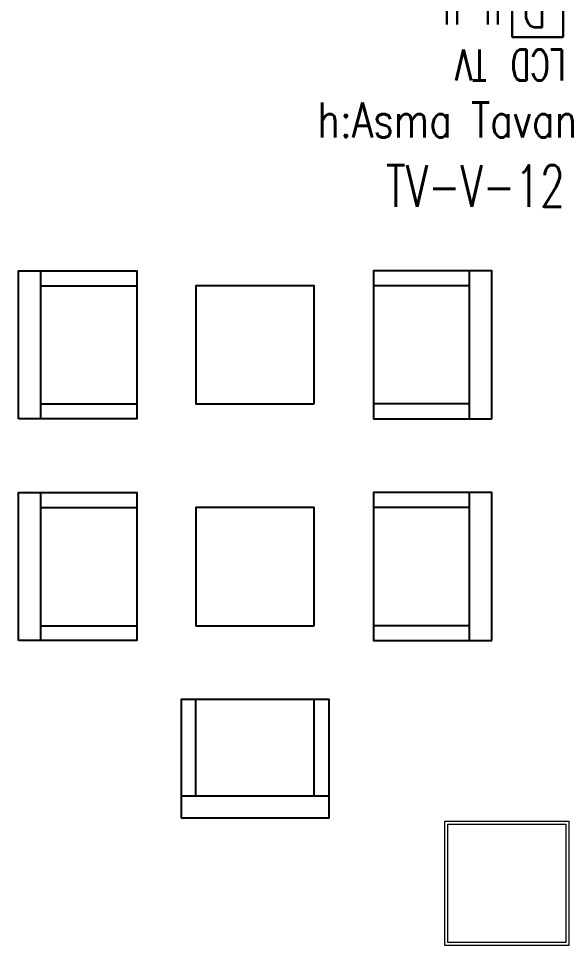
# Model space of a CAD drawing. Extents: x -2365 to 41970, y -230 to 8114.
# Drawn here: x 17311 to 17682, y 2410 to 3037 of the extents above; entities that cross this region are included whole.
import ezdxf

# ---------------------------------------------------------------- set-up
doc = ezdxf.new("R2010")
doc.units = 0
doc.header["$LTSCALE"] = 25
doc.layers.get('0').update_dxf_attribs({"color": 9, "lineweight": 9})
for name, color, linetype, lineweight in [('01', 9, 'Continuous', 9), ('05', 9, 'Continuous', 9), ('14', 9, 'Continuous', 9), ('E-DATA LCD EKRAN', 7, 'Continuous', 30), ('E-DATA PRİZİ (RJ45)', 7, 'Continuous', 30), ('E-KABLO', 7, 'Continuous', 30), ('E-YAZI', 7, 'Continuous', 30)]:
    doc.layers.add(name, color=color, linetype=linetype, lineweight=lineweight)
doc.styles.add('E-YAZI', font='txttw.shx')

# ---------------------------------------------------------------- blocks, each defined once
blk = doc.blocks.new('p-kolon-80x80-vw')
at = {"layer": '01'}
blk.add_lwpolyline([(-40, -40), (-40, 40), (40, 40), (40, -40)], close=True, dxfattribs=at)
blk = doc.blocks.new('m-vw-sehpa')
at = {"lineweight": -3, "ltscale": 0.5}
blk.add_lwpolyline([(0, 0), (80, 0), (80, -80), (0, -80)], close=True, dxfattribs=at)
blk = doc.blocks.new('m-vw-tekli koltuk')
at = {"lineweight": -3, "ltscale": 0.5}
blk.add_lwpolyline([(-50, 0), (50, 0), (50, -80), (-50, -80)], close=True, dxfattribs=at)
for points in [[(-50, -15), (-50, -15), (50, -15)], [(-40, -15), (-40, -15), (-40, -80)], [(40, -15), (40, -15), (40, -80)]]:
    blk.add_lwpolyline(points, dxfattribs=at)
blk = doc.blocks.new('E-LCD+TV')
at = {"layer": 'E-DATA PRİZİ (RJ45)', "color": 1}
for p, q in [((38.46, 77.49), (38.46, 48)), ((48.29, 77.49), (48.29, 57.83)), ((77.78, 77.49), (77.78, 57.83)), ((87.61, 77.49), (87.61, 48)), ((48.29, 57.83), (77.78, 57.83)), ((38.46, 48), (87.61, 48)), ((63.03, 48), (63.03, 0)), ((0, 0), (0, 41.99))]:
    blk.add_line(p, q, dxfattribs=at)
blk.add_lwpolyline([(-24.58, 89.56), (24.58, 89.56), (24.58, 41.99), (-24.58, 41.99)], close=True, dxfattribs=at)
at = {"layer": 'E-DATA PRİZİ (RJ45)', "color": 1, "style": 'E-YAZI'}
blk.add_text('D', height=25.6, dxfattribs=at).set_placement((-8.79, 54.59))
at = {"layer": 'E-YAZI', "color": 1, "style": 'E-YAZI', "width": 0.7}
for s, p in [('LCD', (-26.97, 101.57)), ('TV', (49.03, 101.57))]:
    blk.add_text(s, height=30, dxfattribs=at).set_placement(p)

msp = doc.modelspace()

# ---------------------------------------------------------------- linework, layer by layer
at = {"layer": '14'}
msp.add_lwpolyline([(17598.84, 2494.5), (17682.84, 2494.5), (17682.84, 2410.5), (17598.84, 2410.5)], close=True, dxfattribs=at)

# ---------------------------------------------------------------- block references
msp.add_blockref('p-kolon-80x80-vw', (17640.84, 2452.5))
at = {"layer": '05', "lineweight": -3, "rotation": 90.00000000000001}
for p in [(17310.62, 2816.79), (17310.62, 2666.79)]:
    msp.add_blockref('m-vw-tekli koltuk', p, dxfattribs=at)
at = {"layer": '05', "lineweight": -3, "xscale": -1}
for name, p, rotation in [('m-vw-tekli koltuk', (17630.62, 2816.79), 270), ('m-vw-sehpa', (17510.62, 2776.79), 270), ('m-vw-tekli koltuk', (17630.62, 2666.79), 270), ('m-vw-sehpa', (17510.62, 2626.79), 270), ('m-vw-tekli koltuk', (17470.62, 2496.79), 180)]:
    msp.add_blockref(name, p, dxfattribs=dict(at, rotation=rotation))
at = {"layer": 'E-DATA LCD EKRAN', "color": 1, "xscale": 0.7, "yscale": 0.7, "zscale": 0.7, "rotation": 180}
msp.add_blockref('E-LCD+TV', (17661.69, 3087.61), dxfattribs=at)

# ---------------------------------------------------------------- texts
at = {"layer": 'E-KABLO', "color": 30, "linetype": 'Continuous', "style": 'E-YAZI', "width": 0.7}
msp.add_text('TV-V-12', height=28, dxfattribs=at).set_placement((17559.12, 2910.24))
at = {"layer": 'E-YAZI', "color": 3, "style": 'E-YAZI', "width": 0.8}
msp.add_text('h:Asma Tavana Monte', height=23.52, dxfattribs=at).set_placement((17512.67, 2957.12))

doc.saveas('drawing.dxf')
